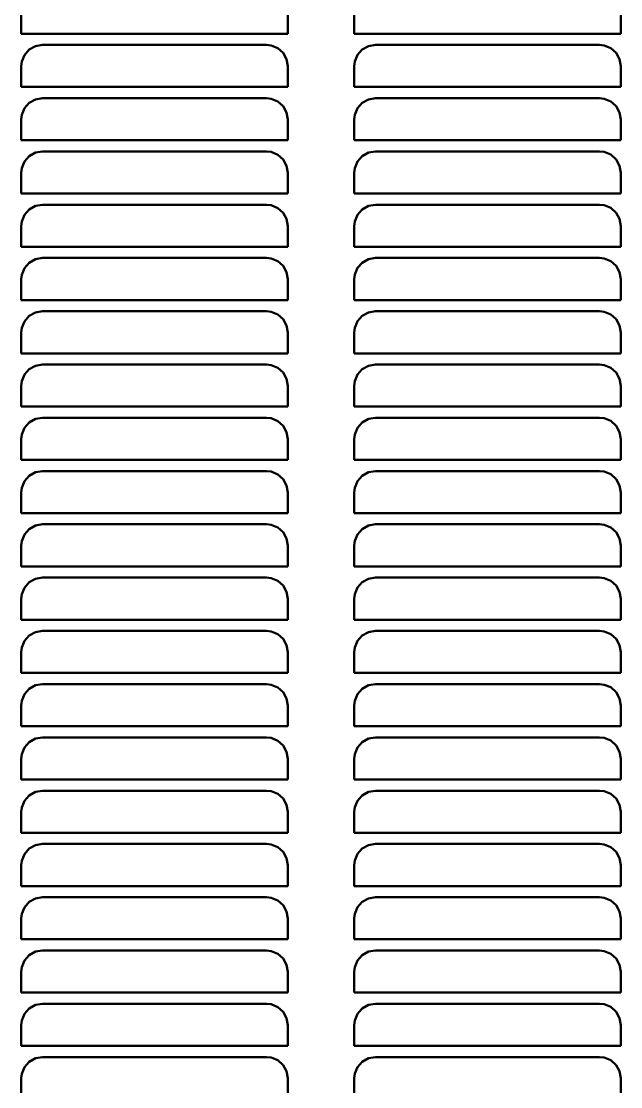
# Model space of a CAD drawing. Header units: inches. Extents: x -0.3 to 35.5, y 0 to 41.9.
# Drawn here: x 7.14 to 12.77, y 20.8 to 30.8 of the extents above; entities that cross this region are included whole.
import ezdxf

# ---------------------------------------------------------------- set-up
doc = ezdxf.new("R2010")
doc.units = ezdxf.units.IN
doc.header["$MEASUREMENT"] = 0
doc.layers.add('AM_0', color=7, linetype='Continuous', lineweight=50)

msp = doc.modelspace()

# ---------------------------------------------------------------- linework, layer by layer
at = {"layer": 'AM_0'}
for p, q in [((7.141, 30.881), (7.141, 30.686)), ((9.641, 30.686), (9.641, 30.881)), ((10.266, 30.881), (10.266, 30.686)), ((12.766, 30.686), (12.766, 30.881)), ((7.141, 30.686), (9.641, 30.686)), ((10.266, 30.686), (12.766, 30.686)), ((9.441, 30.581), (7.341, 30.581)), ((12.566, 30.581), (10.466, 30.581)), ((7.141, 30.381), (7.141, 30.186)), ((9.641, 30.186), (9.641, 30.381)), ((10.266, 30.381), (10.266, 30.186)), ((12.766, 30.186), (12.766, 30.381)), ((7.141, 30.186), (9.641, 30.186)), ((10.266, 30.186), (12.766, 30.186)), ((9.441, 30.081), (7.341, 30.081)), ((12.566, 30.081), (10.466, 30.081)), ((7.141, 29.881), (7.141, 29.686)), ((9.641, 29.686), (9.641, 29.881)), ((10.266, 29.881), (10.266, 29.686)), ((12.766, 29.686), (12.766, 29.881)), ((7.141, 29.686), (9.641, 29.686)), ((10.266, 29.686), (12.766, 29.686)), ((9.441, 29.581), (7.341, 29.581)), ((12.566, 29.581), (10.466, 29.581)), ((7.141, 29.381), (7.141, 29.186)), ((9.641, 29.186), (9.641, 29.381)), ((10.266, 29.381), (10.266, 29.186)), ((12.766, 29.186), (12.766, 29.381)), ((7.141, 29.186), (9.641, 29.186)), ((10.266, 29.186), (12.766, 29.186)), ((9.441, 29.081), (7.341, 29.081)), ((12.566, 29.081), (10.466, 29.081)), ((7.141, 28.881), (7.141, 28.686)), ((9.641, 28.686), (9.641, 28.881)), ((10.266, 28.881), (10.266, 28.686)), ((12.766, 28.686), (12.766, 28.881)), ((7.141, 28.686), (9.641, 28.686)), ((10.266, 28.686), (12.766, 28.686)), ((9.441, 28.581), (7.341, 28.581)), ((12.566, 28.581), (10.466, 28.581)), ((7.141, 28.381), (7.141, 28.186)), ((9.641, 28.186), (9.641, 28.381)), ((10.266, 28.381), (10.266, 28.186)), ((12.766, 28.186), (12.766, 28.381)), ((7.141, 28.186), (9.641, 28.186)), ((10.266, 28.186), (12.766, 28.186)), ((9.441, 28.081), (7.341, 28.081)), ((12.566, 28.081), (10.466, 28.081)), ((7.141, 27.881), (7.141, 27.686)), ((9.641, 27.686), (9.641, 27.881)), ((10.266, 27.881), (10.266, 27.686)), ((12.766, 27.686), (12.766, 27.881)), ((7.141, 27.686), (9.641, 27.686)), ((10.266, 27.686), (12.766, 27.686)), ((9.441, 27.581), (7.341, 27.581)), ((12.566, 27.581), (10.466, 27.581)), ((7.141, 27.381), (7.141, 27.186)), ((9.641, 27.186), (9.641, 27.381)), ((10.266, 27.381), (10.266, 27.186)), ((12.766, 27.186), (12.766, 27.381)), ((7.141, 27.186), (9.641, 27.186)), ((10.266, 27.186), (12.766, 27.186)), ((9.441, 27.081), (7.341, 27.081)), ((12.566, 27.081), (10.466, 27.081)), ((7.141, 26.881), (7.141, 26.686)), ((9.641, 26.686), (9.641, 26.881)), ((10.266, 26.881), (10.266, 26.686)), ((12.766, 26.686), (12.766, 26.881)), ((7.141, 26.686), (9.641, 26.686)), ((10.266, 26.686), (12.766, 26.686)), ((9.441, 26.581), (7.341, 26.581)), ((12.566, 26.581), (10.466, 26.581)), ((7.141, 26.381), (7.141, 26.186)), ((9.641, 26.186), (9.641, 26.381)), ((10.266, 26.381), (10.266, 26.186)), ((12.766, 26.186), (12.766, 26.381)), ((7.141, 26.186), (9.641, 26.186)), ((10.266, 26.186), (12.766, 26.186)), ((9.441, 26.081), (7.341, 26.081)), ((12.566, 26.081), (10.466, 26.081)), ((7.141, 25.881), (7.141, 25.686)), ((9.641, 25.686), (9.641, 25.881)), ((10.266, 25.881), (10.266, 25.686)), ((12.766, 25.686), (12.766, 25.881)), ((7.141, 25.686), (9.641, 25.686)), ((10.266, 25.686), (12.766, 25.686)), ((9.441, 25.581), (7.341, 25.581)), ((12.566, 25.581), (10.466, 25.581)), ((7.141, 25.381), (7.141, 25.186)), ((9.641, 25.186), (9.641, 25.381)), ((10.266, 25.381), (10.266, 25.186)), ((12.766, 25.186), (12.766, 25.381)), ((7.141, 25.186), (9.641, 25.186)), ((10.266, 25.186), (12.766, 25.186)), ((9.441, 25.081), (7.341, 25.081)), ((12.566, 25.081), (10.466, 25.081)), ((7.141, 24.881), (7.141, 24.686)), ((9.641, 24.686), (9.641, 24.881)), ((10.266, 24.881), (10.266, 24.686)), ((12.766, 24.686), (12.766, 24.881)), ((7.141, 24.686), (9.641, 24.686)), ((10.266, 24.686), (12.766, 24.686)), ((9.441, 24.581), (7.341, 24.581)), ((12.566, 24.581), (10.466, 24.581)), ((7.141, 24.381), (7.141, 24.186)), ((9.641, 24.186), (9.641, 24.381)), ((10.266, 24.381), (10.266, 24.186)), ((12.766, 24.186), (12.766, 24.381)), ((7.141, 24.186), (9.641, 24.186)), ((10.266, 24.186), (12.766, 24.186)), ((9.441, 24.081), (7.341, 24.081)), ((12.566, 24.081), (10.466, 24.081)), ((7.141, 23.881), (7.141, 23.686)), ((9.641, 23.686), (9.641, 23.881)), ((10.266, 23.881), (10.266, 23.686)), ((12.766, 23.686), (12.766, 23.881)), ((7.141, 23.686), (9.641, 23.686)), ((10.266, 23.686), (12.766, 23.686)), ((9.441, 23.581), (7.341, 23.581)), ((12.566, 23.581), (10.466, 23.581)), ((7.141, 23.381), (7.141, 23.186)), ((9.641, 23.186), (9.641, 23.381)), ((10.266, 23.381), (10.266, 23.186)), ((12.766, 23.186), (12.766, 23.381)), ((7.141, 23.186), (9.641, 23.186)), ((10.266, 23.186), (12.766, 23.186)), ((9.441, 23.081), (7.341, 23.081)), ((12.566, 23.081), (10.466, 23.081)), ((7.141, 22.881), (7.141, 22.686)), ((9.641, 22.686), (9.641, 22.881)), ((10.266, 22.881), (10.266, 22.686)), ((12.766, 22.686), (12.766, 22.881)), ((7.141, 22.686), (9.641, 22.686)), ((10.266, 22.686), (12.766, 22.686)), ((9.441, 22.581), (7.341, 22.581)), ((12.566, 22.581), (10.466, 22.581)), ((7.141, 22.381), (7.141, 22.186)), ((9.641, 22.186), (9.641, 22.381)), ((10.266, 22.381), (10.266, 22.186)), ((12.766, 22.186), (12.766, 22.381)), ((7.141, 22.186), (9.641, 22.186)), ((10.266, 22.186), (12.766, 22.186)), ((9.441, 22.081), (7.341, 22.081)), ((12.566, 22.081), (10.466, 22.081)), ((7.141, 21.881), (7.141, 21.686)), ((9.641, 21.686), (9.641, 21.881)), ((10.266, 21.881), (10.266, 21.686)), ((12.766, 21.686), (12.766, 21.881)), ((7.141, 21.686), (9.641, 21.686)), ((10.266, 21.686), (12.766, 21.686)), ((9.441, 21.581), (7.341, 21.581)), ((12.566, 21.581), (10.466, 21.581)), ((7.141, 21.381), (7.141, 21.186)), ((9.641, 21.186), (9.641, 21.381)), ((10.266, 21.381), (10.266, 21.186)), ((12.766, 21.186), (12.766, 21.381)), ((7.141, 21.186), (9.641, 21.186)), ((10.266, 21.186), (12.766, 21.186)), ((9.441, 21.081), (7.341, 21.081)), ((12.566, 21.081), (10.466, 21.081)), ((7.141, 20.881), (7.141, 20.686)), ((9.641, 20.686), (9.641, 20.881)), ((10.266, 20.881), (10.266, 20.686)), ((12.766, 20.686), (12.766, 20.881))]:
    msp.add_line(p, q, dxfattribs=at)
for points in [[(7.341, 30.581), (7.275, 30.57), (7.216, 30.537), (7.171, 30.486), (7.146, 30.424), (7.141, 30.381)], [(9.641, 30.381), (9.63, 30.447), (9.597, 30.506), (9.547, 30.55), (9.485, 30.576), (9.441, 30.581)], [(10.466, 30.581), (10.4, 30.57), (10.341, 30.537), (10.296, 30.487), (10.271, 30.425), (10.266, 30.381)], [(12.766, 30.381), (12.755, 30.447), (12.722, 30.506), (12.672, 30.551), (12.61, 30.576), (12.566, 30.581)], [(7.341, 30.081), (7.275, 30.07), (7.216, 30.037), (7.171, 29.986), (7.146, 29.924), (7.141, 29.881)], [(9.641, 29.881), (9.63, 29.947), (9.597, 30.006), (9.547, 30.05), (9.485, 30.076), (9.441, 30.081)], [(10.466, 30.081), (10.4, 30.07), (10.341, 30.037), (10.296, 29.987), (10.271, 29.925), (10.266, 29.881)], [(12.766, 29.881), (12.755, 29.947), (12.722, 30.006), (12.672, 30.051), (12.61, 30.076), (12.566, 30.081)], [(7.341, 29.581), (7.275, 29.57), (7.216, 29.537), (7.171, 29.486), (7.146, 29.424), (7.141, 29.381)], [(9.641, 29.381), (9.63, 29.447), (9.597, 29.506), (9.547, 29.55), (9.485, 29.576), (9.441, 29.581)], [(10.466, 29.581), (10.4, 29.57), (10.341, 29.537), (10.296, 29.487), (10.271, 29.425), (10.266, 29.381)], [(12.766, 29.381), (12.755, 29.447), (12.722, 29.506), (12.672, 29.551), (12.61, 29.576), (12.566, 29.581)], [(7.341, 29.081), (7.275, 29.07), (7.216, 29.037), (7.171, 28.986), (7.146, 28.924), (7.141, 28.881)], [(9.641, 28.881), (9.63, 28.947), (9.597, 29.006), (9.547, 29.05), (9.485, 29.076), (9.441, 29.081)], [(10.466, 29.081), (10.4, 29.07), (10.341, 29.037), (10.296, 28.987), (10.271, 28.925), (10.266, 28.881)], [(12.766, 28.881), (12.755, 28.947), (12.722, 29.006), (12.672, 29.051), (12.61, 29.076), (12.566, 29.081)], [(7.341, 28.581), (7.275, 28.57), (7.216, 28.537), (7.171, 28.486), (7.146, 28.424), (7.141, 28.381)], [(9.641, 28.381), (9.63, 28.447), (9.597, 28.506), (9.547, 28.55), (9.485, 28.576), (9.441, 28.581)], [(10.466, 28.581), (10.4, 28.57), (10.341, 28.537), (10.296, 28.487), (10.271, 28.425), (10.266, 28.381)], [(12.766, 28.381), (12.755, 28.447), (12.722, 28.506), (12.672, 28.551), (12.61, 28.576), (12.566, 28.581)], [(7.341, 28.081), (7.275, 28.07), (7.216, 28.037), (7.171, 27.986), (7.146, 27.924), (7.141, 27.881)], [(9.641, 27.881), (9.63, 27.947), (9.597, 28.006), (9.547, 28.05), (9.485, 28.076), (9.441, 28.081)], [(10.466, 28.081), (10.4, 28.07), (10.341, 28.037), (10.296, 27.987), (10.271, 27.925), (10.266, 27.881)], [(12.766, 27.881), (12.755, 27.947), (12.722, 28.006), (12.672, 28.051), (12.61, 28.076), (12.566, 28.081)], [(7.341, 27.581), (7.275, 27.57), (7.216, 27.537), (7.171, 27.486), (7.146, 27.424), (7.141, 27.381)], [(9.641, 27.381), (9.63, 27.447), (9.597, 27.506), (9.547, 27.55), (9.485, 27.576), (9.441, 27.581)], [(10.466, 27.581), (10.4, 27.57), (10.341, 27.537), (10.296, 27.487), (10.271, 27.425), (10.266, 27.381)], [(12.766, 27.381), (12.755, 27.447), (12.722, 27.506), (12.672, 27.551), (12.61, 27.576), (12.566, 27.581)], [(7.341, 27.081), (7.275, 27.07), (7.216, 27.037), (7.171, 26.986), (7.146, 26.924), (7.141, 26.881)], [(9.641, 26.881), (9.63, 26.947), (9.597, 27.006), (9.547, 27.05), (9.485, 27.076), (9.441, 27.081)], [(10.466, 27.081), (10.4, 27.07), (10.341, 27.037), (10.296, 26.987), (10.271, 26.925), (10.266, 26.881)], [(12.766, 26.881), (12.755, 26.947), (12.722, 27.006), (12.672, 27.051), (12.61, 27.076), (12.566, 27.081)], [(7.341, 26.581), (7.275, 26.57), (7.216, 26.537), (7.171, 26.486), (7.146, 26.424), (7.141, 26.381)], [(9.641, 26.381), (9.63, 26.447), (9.597, 26.506), (9.547, 26.55), (9.485, 26.576), (9.441, 26.581)], [(10.466, 26.581), (10.4, 26.57), (10.341, 26.537), (10.296, 26.487), (10.271, 26.425), (10.266, 26.381)], [(12.766, 26.381), (12.755, 26.447), (12.722, 26.506), (12.672, 26.551), (12.61, 26.576), (12.566, 26.581)], [(7.341, 26.081), (7.275, 26.07), (7.216, 26.037), (7.171, 25.986), (7.146, 25.924), (7.141, 25.881)], [(9.641, 25.881), (9.63, 25.947), (9.597, 26.006), (9.547, 26.05), (9.485, 26.076), (9.441, 26.081)], [(10.466, 26.081), (10.4, 26.07), (10.341, 26.037), (10.296, 25.987), (10.271, 25.925), (10.266, 25.881)], [(12.766, 25.881), (12.755, 25.947), (12.722, 26.006), (12.672, 26.051), (12.61, 26.076), (12.566, 26.081)], [(7.341, 25.581), (7.275, 25.57), (7.216, 25.537), (7.171, 25.486), (7.146, 25.424), (7.141, 25.381)], [(9.641, 25.381), (9.63, 25.447), (9.597, 25.506), (9.547, 25.55), (9.485, 25.576), (9.441, 25.581)], [(10.466, 25.581), (10.4, 25.57), (10.341, 25.537), (10.296, 25.487), (10.271, 25.425), (10.266, 25.381)], [(12.766, 25.381), (12.755, 25.447), (12.722, 25.506), (12.672, 25.551), (12.61, 25.576), (12.566, 25.581)], [(7.341, 25.081), (7.275, 25.07), (7.216, 25.037), (7.171, 24.986), (7.146, 24.924), (7.141, 24.881)], [(9.641, 24.881), (9.63, 24.947), (9.597, 25.006), (9.547, 25.05), (9.485, 25.076), (9.441, 25.081)], [(10.466, 25.081), (10.4, 25.07), (10.341, 25.037), (10.296, 24.987), (10.271, 24.925), (10.266, 24.881)], [(12.766, 24.881), (12.755, 24.947), (12.722, 25.006), (12.672, 25.051), (12.61, 25.076), (12.566, 25.081)], [(7.341, 24.581), (7.275, 24.57), (7.216, 24.537), (7.171, 24.486), (7.146, 24.424), (7.141, 24.381)], [(9.641, 24.381), (9.63, 24.447), (9.597, 24.506), (9.547, 24.55), (9.485, 24.576), (9.441, 24.581)], [(10.466, 24.581), (10.4, 24.57), (10.341, 24.537), (10.296, 24.487), (10.271, 24.425), (10.266, 24.381)], [(12.766, 24.381), (12.755, 24.447), (12.722, 24.506), (12.672, 24.551), (12.61, 24.576), (12.566, 24.581)], [(7.341, 24.081), (7.275, 24.07), (7.216, 24.037), (7.171, 23.986), (7.146, 23.924), (7.141, 23.881)], [(9.641, 23.881), (9.63, 23.947), (9.597, 24.006), (9.547, 24.05), (9.485, 24.076), (9.441, 24.081)], [(10.466, 24.081), (10.4, 24.07), (10.341, 24.037), (10.296, 23.987), (10.271, 23.925), (10.266, 23.881)], [(12.766, 23.881), (12.755, 23.947), (12.722, 24.006), (12.672, 24.051), (12.61, 24.076), (12.566, 24.081)], [(7.341, 23.581), (7.275, 23.57), (7.216, 23.537), (7.171, 23.486), (7.146, 23.424), (7.141, 23.381)], [(9.641, 23.381), (9.63, 23.447), (9.597, 23.506), (9.547, 23.55), (9.485, 23.576), (9.441, 23.581)], [(10.466, 23.581), (10.4, 23.57), (10.341, 23.537), (10.296, 23.487), (10.271, 23.425), (10.266, 23.381)], [(12.766, 23.381), (12.755, 23.447), (12.722, 23.506), (12.672, 23.551), (12.61, 23.576), (12.566, 23.581)], [(7.341, 23.081), (7.275, 23.07), (7.216, 23.037), (7.171, 22.986), (7.146, 22.924), (7.141, 22.881)], [(9.641, 22.881), (9.63, 22.947), (9.597, 23.006), (9.547, 23.05), (9.485, 23.076), (9.441, 23.081)], [(10.466, 23.081), (10.4, 23.07), (10.341, 23.037), (10.296, 22.987), (10.271, 22.925), (10.266, 22.881)], [(12.766, 22.881), (12.755, 22.947), (12.722, 23.006), (12.672, 23.051), (12.61, 23.076), (12.566, 23.081)], [(7.341, 22.581), (7.275, 22.57), (7.216, 22.537), (7.171, 22.486), (7.146, 22.424), (7.141, 22.381)], [(9.641, 22.381), (9.63, 22.447), (9.597, 22.506), (9.547, 22.55), (9.485, 22.576), (9.441, 22.581)], [(10.466, 22.581), (10.4, 22.57), (10.341, 22.537), (10.296, 22.487), (10.271, 22.425), (10.266, 22.381)], [(12.766, 22.381), (12.755, 22.447), (12.722, 22.506), (12.672, 22.551), (12.61, 22.576), (12.566, 22.581)], [(7.341, 22.081), (7.275, 22.07), (7.216, 22.037), (7.171, 21.986), (7.146, 21.924), (7.141, 21.881)], [(9.641, 21.881), (9.63, 21.947), (9.597, 22.006), (9.547, 22.05), (9.485, 22.076), (9.441, 22.081)], [(10.466, 22.081), (10.4, 22.07), (10.341, 22.037), (10.296, 21.987), (10.271, 21.925), (10.266, 21.881)], [(12.766, 21.881), (12.755, 21.947), (12.722, 22.006), (12.672, 22.051), (12.61, 22.076), (12.566, 22.081)], [(7.341, 21.581), (7.275, 21.57), (7.216, 21.537), (7.171, 21.486), (7.146, 21.424), (7.141, 21.381)], [(9.641, 21.381), (9.63, 21.447), (9.597, 21.506), (9.547, 21.55), (9.485, 21.576), (9.441, 21.581)], [(10.466, 21.581), (10.4, 21.57), (10.341, 21.537), (10.296, 21.487), (10.271, 21.425), (10.266, 21.381)], [(12.766, 21.381), (12.755, 21.447), (12.722, 21.506), (12.672, 21.551), (12.61, 21.576), (12.566, 21.581)], [(7.341, 21.081), (7.275, 21.07), (7.216, 21.037), (7.171, 20.986), (7.146, 20.924), (7.141, 20.881)], [(9.641, 20.881), (9.63, 20.947), (9.597, 21.006), (9.547, 21.05), (9.485, 21.076), (9.441, 21.081)], [(10.466, 21.081), (10.4, 21.07), (10.341, 21.037), (10.296, 20.987), (10.271, 20.925), (10.266, 20.881)], [(12.766, 20.881), (12.755, 20.947), (12.722, 21.006), (12.672, 21.051), (12.61, 21.076), (12.566, 21.081)]]:
    msp.add_lwpolyline(points, dxfattribs=at)

doc.saveas('drawing.dxf')
